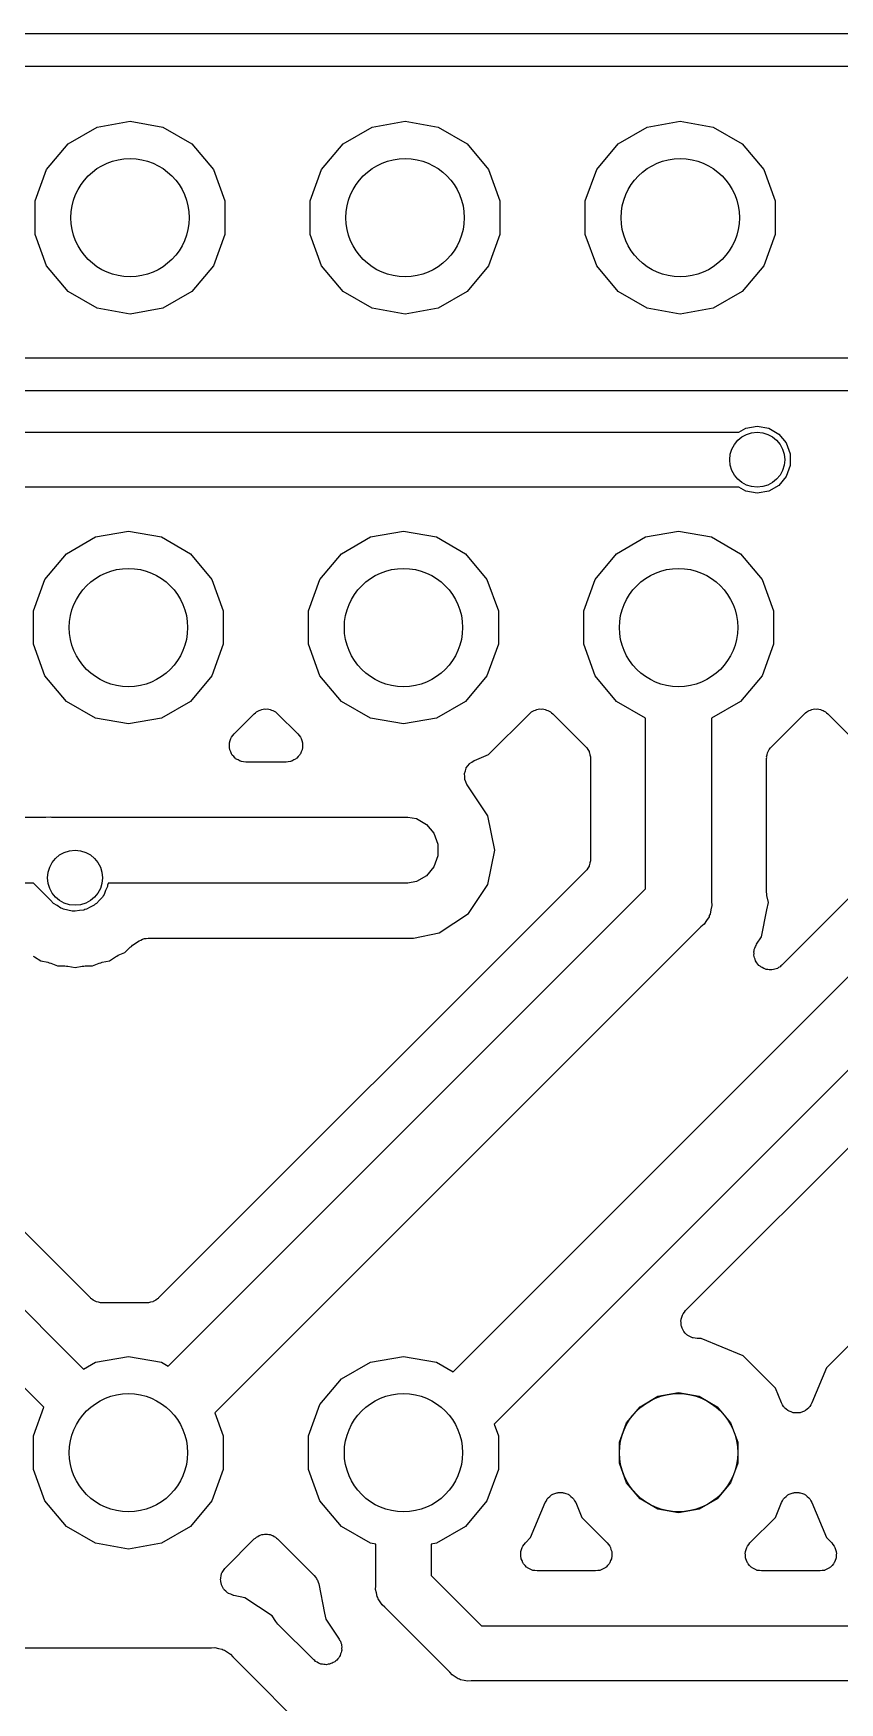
# Model space of a CAD drawing. Extents: x 24 to 196, y -189 to -31.
# Drawn here: x 178.05 to 185.5, y -48.64 to -33.22 of the extents above; entities that cross this region are included whole.
import ezdxf

# ---------------------------------------------------------------- set-up
doc = ezdxf.new("R2010")
doc.units = 0
doc.header["$MEASUREMENT"] = 0
doc.layers.add('BLACK', color=7, linetype='CONTINUOUS')

msp = doc.modelspace()

# ---------------------------------------------------------------- linework, layer by layer
at = {"layer": 'BLACK', "linetype": 'CONTINUOUS'}
for p, q in [((167.762, -33.2232), (192.449, -33.2232)), ((192.393, -33.528), (168.11, -33.528)), ((178.639, -34.0888), (178.943, -34.0352)), ((178.943, -34.0352), (179.247, -34.0888)), ((181.179, -34.0888), (181.483, -34.0352)), ((181.483, -34.0352), (181.787, -34.0888)), ((183.719, -34.0888), (184.023, -34.0352)), ((184.023, -34.0352), (184.327, -34.0888)), ((178.371, -34.2434), (178.639, -34.0888)), ((179.247, -34.0888), (179.515, -34.2434)), ((180.911, -34.2434), (181.179, -34.0888)), ((181.787, -34.0888), (182.055, -34.2434)), ((183.451, -34.2434), (183.719, -34.0888)), ((184.327, -34.0888), (184.595, -34.2434)), ((178.172, -34.4801), (178.371, -34.2434)), ((179.515, -34.2434), (179.714, -34.4801)), ((180.712, -34.4801), (180.911, -34.2434)), ((182.055, -34.2434), (182.254, -34.4801)), ((183.252, -34.4801), (183.451, -34.2434)), ((184.595, -34.2434), (184.794, -34.4801)), ((178.067, -34.7705), (178.172, -34.4801)), ((179.714, -34.4801), (179.819, -34.7705)), ((180.607, -34.7705), (180.712, -34.4801)), ((182.254, -34.4801), (182.359, -34.7705)), ((183.147, -34.7705), (183.252, -34.4801)), ((184.794, -34.4801), (184.899, -34.7705)), ((178.067, -35.0795), (178.067, -34.7705)), ((179.819, -34.7705), (179.819, -35.0795)), ((180.607, -35.0795), (180.607, -34.7705)), ((182.359, -34.7705), (182.359, -35.0795)), ((183.147, -35.0795), (183.147, -34.7705)), ((184.899, -34.7705), (184.899, -35.0795)), ((178.172, -35.3699), (178.067, -35.0795)), ((179.819, -35.0795), (179.714, -35.3699)), ((180.712, -35.3699), (180.607, -35.0795)), ((182.359, -35.0795), (182.254, -35.3699)), ((183.252, -35.3699), (183.147, -35.0795)), ((184.899, -35.0795), (184.794, -35.3699)), ((178.371, -35.6066), (178.172, -35.3699)), ((179.714, -35.3699), (179.515, -35.6066)), ((180.911, -35.6066), (180.712, -35.3699)), ((182.254, -35.3699), (182.055, -35.6066)), ((183.451, -35.6066), (183.252, -35.3699)), ((184.794, -35.3699), (184.595, -35.6066)), ((178.639, -35.7612), (178.371, -35.6066)), ((179.515, -35.6066), (179.247, -35.7612)), ((181.179, -35.7612), (180.911, -35.6066)), ((182.055, -35.6066), (181.787, -35.7612)), ((183.719, -35.7612), (183.451, -35.6066)), ((184.595, -35.6066), (184.327, -35.7612)), ((178.943, -35.8148), (178.639, -35.7612)), ((179.247, -35.7612), (178.943, -35.8148)), ((181.483, -35.8148), (181.179, -35.7612)), ((181.787, -35.7612), (181.483, -35.8148)), ((184.023, -35.8148), (183.719, -35.7612)), ((184.327, -35.7612), (184.023, -35.8148)), ((170.954, -36.2204), (192.246, -36.2204)), ((192.189, -36.5252), (170.606, -36.5252)), ((151.815, -36.9062), (184.565, -36.9062)), ((184.565, -36.9062), (184.628, -36.8694)), ((184.628, -36.8694), (184.734, -36.8507)), ((184.734, -36.8507), (184.84, -36.8694)), ((184.84, -36.8694), (184.933, -36.9231)), ((184.933, -36.9231), (185.002, -37.0055)), ((185.002, -37.0055), (185.039, -37.1065)), ((185.039, -37.1065), (185.039, -37.2139)), ((185.039, -37.2139), (185.002, -37.315)), ((184.565, -37.4142), (151.815, -37.4142)), ((184.628, -37.451), (184.565, -37.4142)), ((184.734, -37.4697), (184.628, -37.451)), ((184.84, -37.451), (184.734, -37.4697)), ((184.933, -37.3973), (184.84, -37.451)), ((185.002, -37.315), (184.933, -37.3973)), ((178.356, -38.0284), (178.624, -37.8738)), ((178.624, -37.8738), (178.928, -37.8202)), ((178.928, -37.8202), (179.232, -37.8738)), ((179.232, -37.8738), (179.5, -38.0284)), ((180.896, -38.0284), (181.164, -37.8738)), ((181.164, -37.8738), (181.468, -37.8202)), ((181.468, -37.8202), (181.772, -37.8738)), ((181.772, -37.8738), (182.04, -38.0284)), ((183.436, -38.0284), (183.704, -37.8738)), ((183.704, -37.8738), (184.008, -37.8202)), ((184.008, -37.8202), (184.312, -37.8738)), ((184.312, -37.8738), (184.58, -38.0284)), ((178.157, -38.2651), (178.356, -38.0284)), ((179.5, -38.0284), (179.699, -38.2651)), ((180.697, -38.2651), (180.896, -38.0284)), ((182.04, -38.0284), (182.239, -38.2651)), ((183.237, -38.2651), (183.436, -38.0284)), ((184.58, -38.0284), (184.779, -38.2651)), ((178.052, -38.5555), (178.157, -38.2651)), ((179.699, -38.2651), (179.804, -38.5555)), ((180.592, -38.5555), (180.697, -38.2651)), ((182.239, -38.2651), (182.344, -38.5555)), ((183.132, -38.5555), (183.237, -38.2651)), ((184.779, -38.2651), (184.884, -38.5555)), ((178.052, -38.8645), (178.052, -38.5555)), ((179.804, -38.5555), (179.804, -38.8645)), ((180.592, -38.8645), (180.592, -38.5555)), ((182.344, -38.5555), (182.344, -38.8645)), ((183.132, -38.8645), (183.132, -38.5555)), ((184.884, -38.5555), (184.884, -38.8645)), ((178.157, -39.1549), (178.052, -38.8645)), ((179.804, -38.8645), (179.699, -39.1549)), ((180.697, -39.1549), (180.592, -38.8645)), ((182.344, -38.8645), (182.239, -39.1549)), ((183.237, -39.1549), (183.132, -38.8645)), ((184.884, -38.8645), (184.779, -39.1549)), ((178.356, -39.3916), (178.157, -39.1549)), ((179.699, -39.1549), (179.5, -39.3916)), ((180.896, -39.3916), (180.697, -39.1549)), ((182.239, -39.1549), (182.04, -39.3916)), ((183.436, -39.3916), (183.237, -39.1549)), ((184.779, -39.1549), (184.58, -39.3916)), ((178.624, -39.5462), (178.356, -39.3916)), ((179.5, -39.3916), (179.232, -39.5462)), ((181.164, -39.5462), (180.896, -39.3916)), ((182.04, -39.3916), (181.772, -39.5462)), ((183.703, -39.5459), (183.436, -39.3916)), ((184.58, -39.3916), (184.313, -39.5459)), ((178.928, -39.5998), (178.624, -39.5462)), ((179.232, -39.5462), (178.928, -39.5998)), ((179.904, -39.692), (180.09, -39.5055)), ((180.09, -39.5055), (180.101, -39.4978)), ((180.101, -39.4978), (180.111, -39.4884)), ((180.111, -39.4884), (180.123, -39.4827)), ((180.123, -39.4827), (180.134, -39.4751)), ((180.134, -39.4751), (180.146, -39.4717)), ((180.146, -39.4717), (180.159, -39.466)), ((180.159, -39.466), (180.172, -39.4649)), ((180.172, -39.4649), (180.185, -39.4614)), ((180.185, -39.4614), (180.198, -39.4626)), ((180.198, -39.4626), (180.211, -39.4614)), ((180.211, -39.4614), (180.224, -39.4649)), ((180.224, -39.4649), (180.237, -39.466)), ((180.237, -39.466), (180.25, -39.4717)), ((180.25, -39.4717), (180.262, -39.4751)), ((180.262, -39.4751), (180.273, -39.4827)), ((180.273, -39.4827), (180.285, -39.4884)), ((180.285, -39.4884), (180.295, -39.4978)), ((180.295, -39.4978), (180.306, -39.5055)), ((180.306, -39.5055), (180.492, -39.692)), ((181.468, -39.5998), (181.164, -39.5462)), ((181.772, -39.5462), (181.468, -39.5998)), ((182.252, -39.8836), (182.63, -39.5055)), ((182.63, -39.5055), (182.641, -39.4978)), ((182.641, -39.4978), (182.651, -39.4884)), ((182.651, -39.4884), (182.663, -39.4827)), ((182.663, -39.4827), (182.674, -39.4751)), ((182.674, -39.4751), (182.686, -39.4717)), ((182.686, -39.4717), (182.699, -39.466)), ((182.699, -39.466), (182.712, -39.4649)), ((182.712, -39.4649), (182.725, -39.4614)), ((182.725, -39.4614), (182.738, -39.4626)), ((182.738, -39.4626), (182.751, -39.4614)), ((182.751, -39.4614), (182.764, -39.4649)), ((182.764, -39.4649), (182.777, -39.466)), ((182.777, -39.466), (182.79, -39.4717)), ((182.79, -39.4717), (182.802, -39.4751)), ((182.802, -39.4751), (182.813, -39.4827)), ((182.813, -39.4827), (182.825, -39.4884)), ((182.825, -39.4884), (182.835, -39.4978)), ((182.835, -39.4978), (182.846, -39.5055)), ((182.846, -39.5055), (183.151, -39.8103)), ((183.703, -41.1237), (183.703, -39.5459)), ((184.313, -39.5459), (184.313, -41.2367)), ((184.865, -39.8103), (185.17, -39.5055)), ((185.17, -39.5055), (185.181, -39.4978)), ((185.181, -39.4978), (185.191, -39.4884)), ((185.191, -39.4884), (185.203, -39.4827)), ((185.203, -39.4827), (185.214, -39.4751)), ((185.214, -39.4751), (185.226, -39.4717)), ((185.226, -39.4717), (185.239, -39.466)), ((185.239, -39.466), (185.252, -39.4649)), ((185.252, -39.4649), (185.265, -39.4614)), ((185.265, -39.4614), (185.278, -39.4626)), ((185.278, -39.4626), (185.291, -39.4614)), ((185.291, -39.4614), (185.304, -39.4649)), ((185.304, -39.4649), (185.317, -39.466)), ((185.317, -39.466), (185.33, -39.4717)), ((185.33, -39.4717), (185.342, -39.4751)), ((185.342, -39.4751), (185.353, -39.4827)), ((185.353, -39.4827), (185.365, -39.4884)), ((185.365, -39.4884), (185.375, -39.4978)), ((185.375, -39.4978), (185.386, -39.5055)), ((185.386, -39.5055), (185.691, -39.8103)), ((179.861, -39.7733), (179.868, -39.7546)), ((179.868, -39.7546), (179.873, -39.7354)), ((179.873, -39.7354), (179.877, -39.7299)), ((179.877, -39.7299), (179.879, -39.7236)), ((179.879, -39.7236), (179.892, -39.7083)), ((179.892, -39.7083), (179.904, -39.692)), ((180.492, -39.692), (180.504, -39.7083)), ((180.504, -39.7083), (180.517, -39.7236)), ((180.517, -39.7236), (180.519, -39.7299)), ((180.519, -39.7299), (180.523, -39.7354)), ((180.523, -39.7354), (180.528, -39.7546)), ((180.528, -39.7546), (180.535, -39.7733)), ((179.86, -39.7865), (179.861, -39.78)), ((179.861, -39.8063), (179.86, -39.7865)), ((179.861, -39.78), (179.861, -39.7733)), ((179.861, -39.8263), (179.861, -39.8063)), ((179.864, -39.8326), (179.861, -39.8263)), ((179.864, -39.8392), (179.864, -39.8326)), ((179.873, -39.8573), (179.864, -39.8392)), ((179.879, -39.876), (179.873, -39.8573)), ((179.884, -39.8811), (179.879, -39.876)), ((179.887, -39.8872), (179.884, -39.8811)), ((179.901, -39.9013), (179.887, -39.8872)), ((179.913, -39.9165), (179.901, -39.9013)), ((179.919, -39.9199), (179.913, -39.9165)), ((179.924, -39.9246), (179.919, -39.9199)), ((180.477, -39.9199), (180.472, -39.9246)), ((180.483, -39.9165), (180.477, -39.9199)), ((180.495, -39.9013), (180.483, -39.9165)), ((180.509, -39.8872), (180.495, -39.9013)), ((180.512, -39.8811), (180.509, -39.8872)), ((180.517, -39.876), (180.512, -39.8811)), ((180.523, -39.8573), (180.517, -39.876)), ((180.532, -39.8392), (180.523, -39.8573)), ((180.535, -39.8263), (180.532, -39.8326)), ((180.532, -39.8326), (180.532, -39.8392)), ((180.535, -39.7733), (180.535, -39.78)), ((180.535, -39.78), (180.536, -39.7865)), ((180.536, -39.7865), (180.535, -39.8063)), ((180.535, -39.8063), (180.535, -39.8263)), ((182.124, -39.9366), (182.252, -39.8836)), ((183.151, -39.8103), (183.154, -39.8158)), ((183.154, -39.8158), (183.16, -39.8201)), ((183.16, -39.8201), (183.17, -39.8373)), ((183.17, -39.8373), (183.181, -39.8536)), ((183.181, -39.8536), (183.183, -39.8601)), ((183.183, -39.8601), (183.186, -39.8659)), ((183.186, -39.8659), (183.189, -39.8855)), ((183.189, -39.8855), (183.195, -39.9047)), ((183.195, -39.9047), (183.194, -39.9114)), ((183.194, -39.9114), (183.195, -39.918)), ((183.195, -39.918), (183.195, -40.8502)), ((184.821, -39.9047), (184.827, -39.8855)), ((184.822, -39.9114), (184.821, -39.9047)), ((184.821, -39.918), (184.822, -39.9114)), ((184.821, -41.1549), (184.821, -39.918)), ((184.827, -39.8855), (184.83, -39.8659)), ((184.83, -39.8659), (184.833, -39.8601)), ((184.833, -39.8601), (184.835, -39.8536)), ((184.835, -39.8536), (184.846, -39.8373)), ((184.846, -39.8373), (184.856, -39.8201)), ((184.856, -39.8201), (184.862, -39.8158)), ((184.862, -39.8158), (184.865, -39.8103)), ((179.942, -39.9331), (179.924, -39.9246)), ((179.959, -39.943), (179.942, -39.9331)), ((179.966, -39.9442), (179.959, -39.943)), ((179.972, -39.947), (179.966, -39.9442)), ((179.992, -39.9487), (179.972, -39.947)), ((180.011, -39.9522), (179.992, -39.9487)), ((180.385, -39.9522), (180.011, -39.9522)), ((180.404, -39.9487), (180.385, -39.9522)), ((180.424, -39.947), (180.404, -39.9487)), ((180.43, -39.9442), (180.424, -39.947)), ((180.437, -39.943), (180.43, -39.9442)), ((180.454, -39.9331), (180.437, -39.943)), ((180.472, -39.9246), (180.454, -39.9331)), ((182.031, -40.0575), (182.039, -40.0338)), ((182.031, -40.0592), (182.031, -40.0575)), ((182.031, -40.0608), (182.031, -40.0592)), ((182.033, -40.0856), (182.031, -40.0608)), ((182.039, -40.0338), (182.046, -40.01)), ((182.046, -40.01), (182.047, -40.0086)), ((182.047, -40.007), (182.062, -39.9873)), ((182.047, -40.0086), (182.047, -40.007)), ((182.062, -39.9873), (182.077, -39.9673)), ((182.077, -39.9673), (182.078, -39.9664)), ((182.078, -39.9664), (182.079, -39.965)), ((182.079, -39.965), (182.1, -39.9517)), ((182.1, -39.9517), (182.121, -39.9379)), ((182.121, -39.9379), (182.123, -39.9375)), ((182.123, -39.9375), (182.124, -39.9366)), ((182.034, -40.1104), (182.033, -40.0856)), ((182.034, -40.1119), (182.034, -40.1104)), ((182.034, -40.1136), (182.034, -40.1119)), ((182.044, -40.1363), (182.034, -40.1136)), ((182.054, -40.1593), (182.044, -40.1363)), ((182.055, -40.1605), (182.054, -40.1593)), ((182.056, -40.1621), (182.055, -40.1605)), ((182.247, -40.4479), (182.056, -40.1621)), ((149.825, -40.4602), (178.166, -40.4602)), ((178.166, -40.4602), (178.206, -40.4567)), ((178.206, -40.4567), (178.219, -40.4602)), ((178.219, -40.4602), (181.508, -40.4602)), ((181.508, -40.4602), (181.587, -40.4742)), ((181.587, -40.4742), (181.68, -40.5279)), ((181.68, -40.5279), (181.749, -40.6102)), ((182.31, -40.765), (182.247, -40.4479)), ((181.749, -40.6102), (181.786, -40.7113)), ((181.786, -40.8187), (181.749, -40.9198)), ((181.786, -40.7113), (181.786, -40.8187)), ((182.247, -41.0821), (182.31, -40.765)), ((183.151, -40.958), (179.207, -44.9011)), ((181.68, -41.0021), (181.587, -41.0558)), ((181.749, -40.9198), (181.68, -41.0021)), ((183.154, -40.9525), (183.151, -40.958)), ((183.16, -40.9482), (183.154, -40.9525)), ((183.17, -40.9309), (183.16, -40.9482)), ((183.181, -40.9146), (183.17, -40.9309)), ((183.183, -40.9081), (183.181, -40.9146)), ((183.186, -40.9023), (183.183, -40.9081)), ((183.189, -40.8827), (183.186, -40.9023)), ((183.195, -40.8635), (183.189, -40.8827)), ((183.195, -40.8502), (183.194, -40.8568)), ((183.194, -40.8568), (183.195, -40.8635)), ((178.053, -41.0698), (149.937, -41.0698)), ((178.21, -41.2271), (178.053, -41.0698)), ((178.717, -41.1377), (178.703, -41.1758)), ((178.734, -41.1011), (178.717, -41.1377)), ((178.735, -41.0875), (178.734, -41.1011)), ((178.74, -41.0747), (178.735, -41.0875)), ((181.508, -41.0698), (178.74, -41.0698)), ((178.74, -41.0698), (178.74, -41.0747)), ((179.296, -45.5307), (183.703, -41.1237)), ((181.587, -41.0558), (181.508, -41.0698)), ((182.067, -41.351), (182.247, -41.0821)), ((184.823, -41.1697), (184.821, -41.1549)), ((185.691, -41.0996), (184.963, -41.8272)), ((178.236, -41.2581), (178.21, -41.2271)), ((178.271, -41.2783), (178.236, -41.2581)), ((178.304, -41.3015), (178.271, -41.2783)), ((178.317, -41.305), (178.304, -41.3015)), ((178.329, -41.3118), (178.317, -41.305)), ((178.576, -41.2916), (178.541, -41.3118)), ((178.613, -41.2745), (178.576, -41.2916)), ((178.622, -41.2649), (178.613, -41.2745)), ((178.634, -41.2581), (178.622, -41.2649)), ((178.66, -41.2271), (178.634, -41.2581)), ((178.689, -41.1985), (178.66, -41.2271)), ((178.694, -41.1862), (178.689, -41.1985)), ((178.703, -41.1758), (178.694, -41.1862)), ((181.926, -45.5826), (186.243, -41.2653)), ((184.316, -41.277), (184.306, -41.316)), ((184.313, -41.2367), (184.316, -41.277)), ((184.824, -41.1847), (184.823, -41.1697)), ((184.837, -41.25), (184.824, -41.1847)), ((184.824, -41.3153), (184.837, -41.25)), ((178.369, -41.3189), (178.329, -41.3118)), ((178.408, -41.3293), (178.369, -41.3189)), ((178.422, -41.3281), (178.408, -41.3293)), ((178.435, -41.3305), (178.422, -41.3281)), ((178.475, -41.3235), (178.435, -41.3305)), ((178.515, -41.32), (178.475, -41.3235)), ((178.527, -41.3142), (178.515, -41.32)), ((178.541, -41.3118), (178.527, -41.3142)), ((181.798, -41.5306), (182.067, -41.351)), ((184.245, -41.4489), (184.214, -41.4749)), ((184.265, -41.4139), (184.245, -41.4489)), ((184.289, -41.3808), (184.265, -41.4139)), ((184.292, -41.3676), (184.289, -41.3808)), ((184.299, -41.3559), (184.292, -41.3676)), ((184.306, -41.316), (184.299, -41.3559)), ((184.774, -41.5671), (184.824, -41.3153)), ((184.824, -41.3153), (184.824, -41.3153)), ((178.966, -41.644), (179.026, -41.6035)), ((179.026, -41.6035), (179.043, -41.5961)), ((179.043, -41.5961), (179.059, -41.587)), ((179.059, -41.587), (179.067, -41.5855)), ((179.067, -41.5855), (179.075, -41.5822)), ((179.075, -41.5822), (179.093, -41.581)), ((179.093, -41.581), (179.111, -41.5778)), ((179.111, -41.5778), (181.561, -41.5778)), ((184.214, -41.4749), (179.727, -45.9623)), ((181.561, -41.5778), (181.798, -41.5306)), ((186.754, -41.6165), (182.305, -46.0661)), ((184.728, -41.6348), (184.774, -41.5671)), ((178.049, -41.7436), (178.062, -41.7496)), ((178.062, -41.7496), (178.118, -41.7866)), ((178.752, -41.7866), (178.808, -41.7496)), ((178.808, -41.7496), (178.821, -41.7436)), ((178.821, -41.7436), (178.834, -41.7356)), ((178.834, -41.7356), (178.895, -41.7101)), ((178.895, -41.7101), (178.943, -41.663)), ((178.943, -41.663), (178.955, -41.6544)), ((178.955, -41.6544), (178.966, -41.644)), ((184.703, -41.7061), (184.706, -41.6949)), ((184.705, -41.7211), (184.703, -41.7061)), ((184.704, -41.736), (184.705, -41.7211)), ((184.707, -41.7472), (184.704, -41.736)), ((184.706, -41.6949), (184.707, -41.6832)), ((184.707, -41.6832), (184.713, -41.6695)), ((184.708, -41.7589), (184.707, -41.7472)), ((184.714, -41.7724), (184.708, -41.7589)), ((184.713, -41.6695), (184.717, -41.655)), ((184.718, -41.7868), (184.714, -41.7724)), ((184.717, -41.655), (184.724, -41.6455)), ((184.724, -41.6455), (184.728, -41.6348)), ((178.118, -41.7866), (178.183, -41.7996)), ((178.183, -41.7996), (178.197, -41.8051)), ((178.197, -41.8051), (178.212, -41.8083)), ((178.212, -41.8083), (178.273, -41.8338)), ((178.273, -41.8338), (178.34, -41.8338)), ((178.34, -41.8338), (178.355, -41.8364)), ((178.355, -41.8364), (178.37, -41.8367)), ((178.37, -41.8367), (178.435, -41.8497)), ((178.435, -41.8497), (178.5, -41.8367)), ((178.5, -41.8367), (178.515, -41.8364)), ((178.515, -41.8364), (178.53, -41.8338)), ((178.53, -41.8338), (178.597, -41.8338)), ((178.597, -41.8338), (178.658, -41.8083)), ((178.658, -41.8083), (178.673, -41.8051)), ((178.673, -41.8051), (178.687, -41.7996)), ((178.687, -41.7996), (178.752, -41.7866)), ((184.725, -41.7963), (184.718, -41.7868)), ((184.73, -41.8068), (184.725, -41.7963)), ((184.741, -41.8174), (184.73, -41.8068)), ((184.75, -41.8295), (184.741, -41.8174)), ((184.76, -41.836), (184.75, -41.8295)), ((184.768, -41.8443), (184.76, -41.836)), ((184.781, -41.8506), (184.768, -41.8443)), ((184.794, -41.8589), (184.781, -41.8506)), ((184.805, -41.8617), (184.794, -41.8589)), ((184.816, -41.8666), (184.805, -41.8617)), ((184.831, -41.8679), (184.816, -41.8666)), ((184.845, -41.8715), (184.831, -41.8679)), ((184.857, -41.8702), (184.845, -41.8715)), ((184.868, -41.8712), (184.857, -41.8702)), ((184.883, -41.8674), (184.868, -41.8712)), ((184.898, -41.8657), (184.883, -41.8674)), ((184.908, -41.8606), (184.898, -41.8657)), ((184.92, -41.8575), (184.908, -41.8606)), ((184.932, -41.849), (184.92, -41.8575)), ((184.945, -41.8423), (184.932, -41.849)), ((184.953, -41.8339), (184.945, -41.8423)), ((184.963, -41.8272), (184.953, -41.8339)), ((184.073, -45.0157), (187.056, -42.0336)), ((178.577, -44.9011), (177.2, -43.524)), ((176.717, -43.7602), (178.514, -45.557)), ((178.148, -45.9097), (176.359, -44.1198)), ((178.582, -44.9049), (178.577, -44.9011)), ((178.586, -44.91), (178.582, -44.9049)), ((178.604, -44.92), (178.586, -44.91)), ((178.62, -44.9314), (178.604, -44.92)), ((178.627, -44.9332), (178.62, -44.9314)), ((178.632, -44.9365), (178.627, -44.9332)), ((178.652, -44.94), (178.632, -44.9365)), ((178.671, -44.9451), (178.652, -44.94)), ((178.678, -44.9445), (178.671, -44.9451)), ((178.684, -44.9457), (178.678, -44.9445)), ((179.1, -44.9457), (178.684, -44.9457)), ((179.106, -44.9445), (179.1, -44.9457)), ((179.113, -44.9451), (179.106, -44.9445)), ((179.132, -44.94), (179.113, -44.9451)), ((179.152, -44.9365), (179.132, -44.94)), ((179.158, -44.9332), (179.152, -44.9365)), ((179.164, -44.9314), (179.158, -44.9332)), ((179.18, -44.92), (179.164, -44.9314)), ((179.198, -44.91), (179.18, -44.92)), ((179.202, -44.9049), (179.198, -44.91)), ((179.207, -44.9011), (179.202, -44.9049)), ((184.029, -45.1102), (184.031, -45.1037)), ((184.031, -45.13), (184.029, -45.1102)), ((184.031, -45.097), (184.038, -45.0783)), ((184.031, -45.1037), (184.031, -45.097)), ((184.031, -45.15), (184.031, -45.13)), ((184.033, -45.1563), (184.031, -45.15)), ((184.034, -45.1629), (184.033, -45.1563)), ((184.042, -45.181), (184.034, -45.1629)), ((184.038, -45.0783), (184.043, -45.0591)), ((184.043, -45.0591), (184.047, -45.0536)), ((184.047, -45.0536), (184.049, -45.0473)), ((184.049, -45.0473), (184.062, -45.032)), ((184.062, -45.032), (184.073, -45.0157)), ((185.764, -45.1564), (185.374, -45.5459)), ((184.049, -45.1997), (184.042, -45.181)), ((184.053, -45.2048), (184.049, -45.1997)), ((184.056, -45.2109), (184.053, -45.2048)), ((184.07, -45.225), (184.056, -45.2109)), ((184.083, -45.2402), (184.07, -45.225)), ((184.089, -45.2436), (184.083, -45.2402)), ((184.094, -45.2483), (184.089, -45.2436)), ((184.112, -45.2568), (184.094, -45.2483)), ((184.129, -45.2667), (184.112, -45.2568)), ((184.136, -45.2679), (184.129, -45.2667)), ((184.142, -45.2707), (184.136, -45.2679)), ((184.161, -45.2724), (184.142, -45.2707)), ((184.181, -45.2759), (184.161, -45.2724)), ((184.218, -45.2759), (184.181, -45.2759)), ((184.605, -45.4364), (184.218, -45.2759)), ((178.624, -45.4938), (178.928, -45.4402)), ((178.928, -45.4402), (179.232, -45.4938)), ((181.164, -45.4938), (181.468, -45.4402)), ((181.468, -45.4402), (181.772, -45.4938)), ((184.902, -45.7329), (184.605, -45.4364)), ((178.514, -45.557), (178.624, -45.4938)), ((179.232, -45.4938), (179.296, -45.5307)), ((180.896, -45.6484), (181.164, -45.4938)), ((181.772, -45.4938), (181.926, -45.5826)), ((185.374, -45.5459), (185.24, -45.8702)), ((180.697, -45.8851), (180.896, -45.6484)), ((183.818, -45.8089), (184.008, -45.7755)), ((184.008, -45.7755), (184.198, -45.8089)), ((184.958, -45.8702), (184.902, -45.7329)), ((178.052, -46.1755), (178.148, -45.9097)), ((180.592, -46.1755), (180.697, -45.8851)), ((183.528, -46.0527), (183.652, -45.9052)), ((183.652, -45.9052), (183.818, -45.8089)), ((184.198, -45.8089), (184.364, -45.9052)), ((184.364, -45.9052), (184.488, -46.0527)), ((184.969, -45.887), (184.958, -45.8702)), ((184.978, -45.9047), (184.969, -45.887)), ((184.983, -45.9092), (184.978, -45.9047)), ((184.987, -45.9148), (184.983, -45.9092)), ((185.003, -45.927), (184.987, -45.9148)), ((185.017, -45.9404), (185.003, -45.927)), ((185.196, -45.927), (185.181, -45.9404)), ((185.212, -45.9148), (185.196, -45.927)), ((185.215, -45.9092), (185.212, -45.9148)), ((185.22, -45.9047), (185.215, -45.9092)), ((185.229, -45.887), (185.22, -45.9047)), ((185.24, -45.8702), (185.229, -45.887)), ((179.727, -45.9623), (179.804, -46.1755)), ((182.305, -46.0661), (182.344, -46.1755)), ((183.462, -46.2337), (183.528, -46.0527)), ((184.488, -46.0527), (184.554, -46.2337)), ((185.024, -45.943), (185.017, -45.9404)), ((185.029, -45.9471), (185.024, -45.943)), ((185.048, -45.9531), (185.029, -45.9471)), ((185.066, -45.9607), (185.048, -45.9531)), ((185.073, -45.961), (185.066, -45.9607)), ((185.079, -45.963), (185.073, -45.961)), ((185.099, -45.9621), (185.079, -45.963)), ((185.119, -45.963), (185.099, -45.9621)), ((185.126, -45.961), (185.119, -45.963)), ((185.132, -45.9607), (185.126, -45.961)), ((185.151, -45.9531), (185.132, -45.9607)), ((185.17, -45.9471), (185.151, -45.9531)), ((185.175, -45.943), (185.17, -45.9471)), ((185.181, -45.9404), (185.175, -45.943)), ((178.052, -46.4845), (178.052, -46.1755)), ((179.804, -46.1755), (179.804, -46.4845)), ((180.592, -46.4845), (180.592, -46.1755)), ((182.344, -46.1755), (182.344, -46.4845)), ((183.462, -46.4263), (183.462, -46.2337)), ((184.554, -46.2337), (184.554, -46.4263)), ((178.157, -46.7749), (178.052, -46.4845)), ((179.804, -46.4845), (179.699, -46.7749)), ((180.697, -46.7749), (180.592, -46.4845)), ((182.344, -46.4845), (182.239, -46.7749)), ((183.528, -46.6073), (183.462, -46.4263)), ((184.554, -46.4263), (184.488, -46.6073)), ((182.865, -46.7069), (182.884, -46.6993)), ((182.884, -46.6993), (182.89, -46.699)), ((182.89, -46.699), (182.897, -46.697)), ((182.897, -46.697), (182.917, -46.6979)), ((182.917, -46.6979), (182.937, -46.697)), ((182.937, -46.697), (182.943, -46.699)), ((182.943, -46.699), (182.95, -46.6993)), ((182.95, -46.6993), (182.968, -46.7069)), ((183.652, -46.7548), (183.528, -46.6073)), ((184.488, -46.6073), (184.364, -46.7548)), ((185.048, -46.7069), (185.066, -46.6993)), ((185.066, -46.6993), (185.073, -46.699)), ((185.073, -46.699), (185.079, -46.697)), ((185.079, -46.697), (185.099, -46.6979)), ((185.099, -46.6979), (185.119, -46.697)), ((185.119, -46.697), (185.126, -46.699)), ((185.126, -46.699), (185.132, -46.6993)), ((185.132, -46.6993), (185.151, -46.7069)), ((178.356, -47.0116), (178.157, -46.7749)), ((179.699, -46.7749), (179.5, -47.0116)), ((180.896, -47.0116), (180.697, -46.7749)), ((182.239, -46.7749), (182.04, -47.0116)), ((182.642, -47.1141), (182.776, -46.7898)), ((182.776, -46.7898), (182.787, -46.773)), ((182.787, -46.773), (182.796, -46.7553)), ((182.796, -46.7553), (182.801, -46.7508)), ((182.801, -46.7508), (182.804, -46.7452)), ((182.804, -46.7452), (182.82, -46.733)), ((182.82, -46.733), (182.835, -46.7196)), ((182.835, -46.7196), (182.841, -46.717)), ((182.841, -46.717), (182.846, -46.7129)), ((182.846, -46.7129), (182.865, -46.7069)), ((182.968, -46.7069), (182.987, -46.7129)), ((182.987, -46.7129), (182.992, -46.717)), ((182.992, -46.717), (182.999, -46.7196)), ((182.999, -46.7196), (183.013, -46.733)), ((183.013, -46.733), (183.029, -46.7452)), ((183.029, -46.7452), (183.033, -46.7508)), ((183.033, -46.7508), (183.038, -46.7553)), ((183.038, -46.7553), (183.047, -46.773)), ((183.047, -46.773), (183.058, -46.7898)), ((183.058, -46.7898), (183.114, -46.9271)), ((183.818, -46.8511), (183.652, -46.7548)), ((184.008, -46.8845), (183.818, -46.8511)), ((184.198, -46.8511), (184.008, -46.8845)), ((184.364, -46.7548), (184.198, -46.8511)), ((184.902, -46.9271), (184.958, -46.7898)), ((184.958, -46.7898), (184.969, -46.773)), ((184.969, -46.773), (184.978, -46.7553)), ((184.978, -46.7553), (184.983, -46.7508)), ((184.983, -46.7508), (184.987, -46.7452)), ((184.987, -46.7452), (185.003, -46.733)), ((185.003, -46.733), (185.017, -46.7196)), ((185.017, -46.7196), (185.024, -46.717)), ((185.024, -46.717), (185.029, -46.7129)), ((185.029, -46.7129), (185.048, -46.7069)), ((185.151, -46.7069), (185.17, -46.7129)), ((185.17, -46.7129), (185.175, -46.717)), ((185.175, -46.717), (185.181, -46.7196)), ((185.181, -46.7196), (185.196, -46.733)), ((185.196, -46.733), (185.212, -46.7452)), ((185.212, -46.7452), (185.215, -46.7508)), ((185.215, -46.7508), (185.22, -46.7553)), ((185.22, -46.7553), (185.229, -46.773)), ((185.229, -46.773), (185.24, -46.7898)), ((185.24, -46.7898), (185.374, -47.1141)), ((178.624, -47.1662), (178.356, -47.0116)), ((179.5, -47.0116), (179.232, -47.1662)), ((181.164, -47.1662), (180.896, -47.0116)), ((182.04, -47.0116), (181.772, -47.1662)), ((183.114, -46.9271), (183.349, -47.1616)), ((184.667, -47.1616), (184.902, -46.9271)), ((178.928, -47.2198), (178.624, -47.1662)), ((179.232, -47.1662), (178.928, -47.2198)), ((179.824, -47.392), (180.09, -47.1255)), ((180.09, -47.1255), (180.101, -47.1178)), ((180.101, -47.1178), (180.111, -47.1084)), ((180.111, -47.1084), (180.123, -47.1027)), ((180.123, -47.1027), (180.134, -47.0951)), ((180.134, -47.0951), (180.146, -47.0917)), ((180.146, -47.0917), (180.159, -47.086)), ((180.159, -47.086), (180.172, -47.0849)), ((180.172, -47.0849), (180.185, -47.0814)), ((180.185, -47.0814), (180.198, -47.0826)), ((180.198, -47.0826), (180.211, -47.0814)), ((180.211, -47.0814), (180.224, -47.0849)), ((180.224, -47.0849), (180.237, -47.086)), ((180.237, -47.086), (180.25, -47.0917)), ((180.25, -47.0917), (180.262, -47.0951)), ((180.262, -47.0951), (180.273, -47.1027)), ((180.273, -47.1027), (180.285, -47.1084)), ((180.285, -47.1084), (180.295, -47.1178)), ((180.295, -47.1178), (180.306, -47.1255)), ((180.306, -47.1255), (180.644, -47.4636)), ((181.214, -47.175), (181.164, -47.1662)), ((181.772, -47.1662), (181.722, -47.175)), ((182.583, -47.1779), (182.594, -47.1616)), ((182.594, -47.1616), (182.642, -47.1141)), ((183.349, -47.1616), (183.36, -47.1779)), ((184.656, -47.1779), (184.667, -47.1616)), ((185.374, -47.1141), (185.422, -47.1616)), ((185.422, -47.1616), (185.433, -47.1779)), ((181.214, -47.5582), (181.214, -47.175)), ((181.722, -47.175), (181.722, -47.4641)), ((182.55, -47.2561), (182.552, -47.2496)), ((182.552, -47.2759), (182.55, -47.2561)), ((182.552, -47.2429), (182.559, -47.2242)), ((182.552, -47.2496), (182.552, -47.2429)), ((182.552, -47.2959), (182.552, -47.2759)), ((182.554, -47.3022), (182.552, -47.2959)), ((182.555, -47.3088), (182.554, -47.3022)), ((182.563, -47.3269), (182.555, -47.3088)), ((182.559, -47.2242), (182.564, -47.205)), ((182.564, -47.205), (182.568, -47.1995)), ((182.568, -47.1995), (182.57, -47.1932)), ((182.57, -47.1932), (182.583, -47.1779)), ((183.36, -47.1779), (183.373, -47.1932)), ((183.373, -47.1932), (183.375, -47.1995)), ((183.375, -47.1995), (183.379, -47.205)), ((183.379, -47.205), (183.384, -47.2242)), ((183.388, -47.3088), (183.38, -47.3269)), ((183.384, -47.2242), (183.391, -47.2429)), ((183.389, -47.3022), (183.388, -47.3088)), ((183.391, -47.2959), (183.389, -47.3022)), ((183.391, -47.2429), (183.391, -47.2496)), ((183.391, -47.2496), (183.393, -47.2561)), ((183.393, -47.2561), (183.391, -47.2759)), ((183.391, -47.2759), (183.391, -47.2959)), ((184.623, -47.2561), (184.625, -47.2496)), ((184.625, -47.2759), (184.623, -47.2561)), ((184.625, -47.2429), (184.632, -47.2242)), ((184.625, -47.2496), (184.625, -47.2429)), ((184.625, -47.2959), (184.625, -47.2759)), ((184.627, -47.3022), (184.625, -47.2959)), ((184.628, -47.3088), (184.627, -47.3022)), ((184.636, -47.3269), (184.628, -47.3088)), ((184.632, -47.2242), (184.637, -47.205)), ((184.637, -47.205), (184.641, -47.1995)), ((184.641, -47.1995), (184.643, -47.1932)), ((184.643, -47.1932), (184.656, -47.1779)), ((185.433, -47.1779), (185.446, -47.1932)), ((185.446, -47.1932), (185.448, -47.1995)), ((185.448, -47.1995), (185.452, -47.205)), ((185.452, -47.205), (185.457, -47.2242)), ((185.461, -47.3088), (185.453, -47.3269)), ((185.457, -47.2242), (185.464, -47.2429)), ((185.462, -47.3022), (185.461, -47.3088)), ((185.464, -47.2959), (185.462, -47.3022)), ((185.464, -47.2429), (185.464, -47.2496)), ((185.464, -47.2496), (185.466, -47.2561)), ((185.466, -47.2561), (185.464, -47.2759)), ((185.464, -47.2759), (185.464, -47.2959)), ((179.78, -47.4865), (179.785, -47.4656)), ((179.785, -47.4656), (179.789, -47.4445)), ((179.789, -47.4445), (179.792, -47.4402)), ((179.792, -47.4402), (179.793, -47.4353)), ((179.793, -47.4353), (179.806, -47.4177)), ((179.806, -47.4177), (179.817, -47.3993)), ((179.817, -47.3993), (179.821, -47.3961)), ((179.821, -47.3961), (179.824, -47.392)), ((180.644, -47.4636), (180.654, -47.4785)), ((181.722, -47.4641), (182.188, -47.9298)), ((182.57, -47.3456), (182.563, -47.3269)), ((182.574, -47.3507), (182.57, -47.3456)), ((182.577, -47.3568), (182.574, -47.3507)), ((182.591, -47.3709), (182.577, -47.3568)), ((182.604, -47.3861), (182.591, -47.3709)), ((182.61, -47.3895), (182.604, -47.3861)), ((182.614, -47.3942), (182.61, -47.3895)), ((182.632, -47.4027), (182.614, -47.3942)), ((182.65, -47.4126), (182.632, -47.4027)), ((182.656, -47.4138), (182.65, -47.4126)), ((182.662, -47.4166), (182.656, -47.4138)), ((182.682, -47.4183), (182.662, -47.4166)), ((182.702, -47.4218), (182.682, -47.4183)), ((183.241, -47.4218), (182.702, -47.4218)), ((183.261, -47.4183), (183.241, -47.4218)), ((183.281, -47.4166), (183.261, -47.4183)), ((183.287, -47.4138), (183.281, -47.4166)), ((183.293, -47.4126), (183.287, -47.4138)), ((183.311, -47.4027), (183.293, -47.4126)), ((183.329, -47.3942), (183.311, -47.4027)), ((183.333, -47.3895), (183.329, -47.3942)), ((183.339, -47.3861), (183.333, -47.3895)), ((183.352, -47.3709), (183.339, -47.3861)), ((183.366, -47.3568), (183.352, -47.3709)), ((183.369, -47.3507), (183.366, -47.3568)), ((183.373, -47.3456), (183.369, -47.3507)), ((183.38, -47.3269), (183.373, -47.3456)), ((184.643, -47.3456), (184.636, -47.3269)), ((184.647, -47.3507), (184.643, -47.3456)), ((184.65, -47.3568), (184.647, -47.3507)), ((184.664, -47.3709), (184.65, -47.3568)), ((184.677, -47.3861), (184.664, -47.3709)), ((184.683, -47.3895), (184.677, -47.3861)), ((184.687, -47.3942), (184.683, -47.3895)), ((184.705, -47.4027), (184.687, -47.3942)), ((184.723, -47.4126), (184.705, -47.4027)), ((184.729, -47.4138), (184.723, -47.4126)), ((184.735, -47.4166), (184.729, -47.4138)), ((184.755, -47.4183), (184.735, -47.4166)), ((184.775, -47.4218), (184.755, -47.4183)), ((185.314, -47.4218), (184.775, -47.4218)), ((185.334, -47.4183), (185.314, -47.4218)), ((185.354, -47.4166), (185.334, -47.4183)), ((185.36, -47.4138), (185.354, -47.4166)), ((185.366, -47.4126), (185.36, -47.4138)), ((185.384, -47.4027), (185.366, -47.4126)), ((185.402, -47.3942), (185.384, -47.4027)), ((185.406, -47.3895), (185.402, -47.3942)), ((185.412, -47.3861), (185.406, -47.3895)), ((185.425, -47.3709), (185.412, -47.3861)), ((185.439, -47.3568), (185.425, -47.3709)), ((185.442, -47.3507), (185.439, -47.3568)), ((185.446, -47.3456), (185.442, -47.3507)), ((185.453, -47.3269), (185.446, -47.3456)), ((179.779, -47.4964), (179.78, -47.4915)), ((179.782, -47.5177), (179.779, -47.4964)), ((179.78, -47.4915), (179.78, -47.4865)), ((179.784, -47.5392), (179.782, -47.5177)), ((179.786, -47.5437), (179.784, -47.5392)), ((179.787, -47.5487), (179.786, -47.5437)), ((179.798, -47.5676), (179.787, -47.5487)), ((179.807, -47.5872), (179.798, -47.5676)), ((179.81, -47.5907), (179.807, -47.5872)), ((179.813, -47.5951), (179.81, -47.5907)), ((179.829, -47.6093), (179.813, -47.5951)), ((179.844, -47.6246), (179.829, -47.6093)), ((179.849, -47.6267), (179.844, -47.6246)), ((179.852, -47.63), (179.849, -47.6267)), ((179.873, -47.6378), (179.852, -47.63)), ((180.654, -47.4785), (180.666, -47.4923)), ((180.666, -47.4923), (180.669, -47.5001)), ((180.669, -47.5001), (180.674, -47.5069)), ((180.674, -47.5069), (180.679, -47.5246)), ((180.679, -47.5246), (180.686, -47.5416)), ((180.686, -47.5416), (180.739, -47.8115)), ((181.211, -47.5918), (181.214, -47.5582)), ((181.22, -47.6243), (181.211, -47.5918)), ((181.226, -47.6575), (181.22, -47.6243)), ((179.892, -47.6469), (179.873, -47.6378)), ((179.897, -47.6474), (179.892, -47.6469)), ((179.902, -47.6492), (179.897, -47.6474)), ((180.002, -47.6692), (179.902, -47.6492)), ((180.254, -47.8376), (180.002, -47.6692)), ((181.231, -47.6673), (181.226, -47.6575)), ((181.234, -47.6783), (181.231, -47.6673)), ((181.254, -47.7059), (181.234, -47.6783)), ((181.27, -47.7351), (181.254, -47.7059)), ((181.296, -47.7567), (181.27, -47.7351)), ((181.895, -48.3556), (181.296, -47.7567)), ((180.289, -47.8888), (180.254, -47.8376)), ((180.299, -47.8996), (180.289, -47.8888)), ((180.308, -47.9119), (180.299, -47.8996)), ((180.639, -48.2431), (180.308, -47.9119)), ((180.739, -47.8115), (180.75, -47.8666)), ((180.75, -47.8666), (180.873, -48.0507)), ((182.188, -47.9298), (188.101, -47.9298)), ((180.873, -48.0507), (180.878, -48.0614)), ((180.878, -48.0614), (180.885, -48.0709)), ((180.885, -48.0709), (180.888, -48.0854)), ((180.888, -48.0854), (180.895, -48.0991)), ((155.934, -48.133), (179.694, -48.133)), ((179.694, -48.133), (179.727, -48.1301)), ((179.727, -48.1301), (179.76, -48.1388)), ((179.76, -48.1388), (179.793, -48.1446)), ((179.793, -48.1446), (179.803, -48.1503)), ((179.803, -48.1503), (179.814, -48.1532)), ((179.814, -48.1532), (179.842, -48.1726)), ((179.842, -48.1726), (179.871, -48.1894)), ((179.871, -48.1894), (179.892, -48.2152)), ((179.892, -48.2152), (181.069, -49.392)), ((180.648, -48.2498), (180.639, -48.2431)), ((180.852, -48.2454), (180.842, -48.2519)), ((180.861, -48.2333), (180.852, -48.2454)), ((180.871, -48.2227), (180.861, -48.2333)), ((180.876, -48.2122), (180.871, -48.2227)), ((180.883, -48.2027), (180.876, -48.2122)), ((180.887, -48.1884), (180.883, -48.2027)), ((180.894, -48.1748), (180.887, -48.1884)), ((180.895, -48.1631), (180.894, -48.1748)), ((180.895, -48.0991), (180.895, -48.1108)), ((180.895, -48.1108), (180.898, -48.122)), ((180.898, -48.1519), (180.895, -48.1631)), ((180.898, -48.122), (180.897, -48.137)), ((180.897, -48.137), (180.898, -48.1519)), ((180.656, -48.2582), (180.648, -48.2498)), ((180.67, -48.2649), (180.656, -48.2582)), ((180.682, -48.2735), (180.67, -48.2649)), ((180.693, -48.2765), (180.682, -48.2735)), ((180.704, -48.2816), (180.693, -48.2765)), ((180.719, -48.2833), (180.704, -48.2816)), ((180.733, -48.2872), (180.719, -48.2833)), ((180.745, -48.2861), (180.733, -48.2872)), ((180.756, -48.2874), (180.745, -48.2861)), ((180.771, -48.2838), (180.756, -48.2874)), ((180.786, -48.2825), (180.771, -48.2838)), ((180.797, -48.2776), (180.786, -48.2825)), ((180.808, -48.2748), (180.797, -48.2776)), ((180.82, -48.2665), (180.808, -48.2748)), ((180.834, -48.2602), (180.82, -48.2665)), ((180.842, -48.2519), (180.834, -48.2602)), ((181.917, -48.3814), (181.895, -48.3556)), ((181.946, -48.3982), (181.917, -48.3814)), ((181.974, -48.4176), (181.946, -48.3982)), ((181.984, -48.4205), (181.974, -48.4176)), ((181.994, -48.4262), (181.984, -48.4205)), ((182.028, -48.432), (181.994, -48.4262)), ((182.06, -48.4407), (182.028, -48.432)), ((182.094, -48.4378), (182.06, -48.4407)), ((188.007, -48.4378), (182.094, -48.4378))]:
    msp.add_line(p, q, dxfattribs=at)
at = {"layer": 'BLACK'}
for centre, radius in [((178.943, -34.925), 0.5461), ((181.483, -34.925), 0.5461), ((184.023, -34.925), 0.5461), ((184.734, -37.1602), 0.254), ((178.928, -38.71), 0.5461), ((181.468, -38.71), 0.5461), ((184.008, -38.71), 0.5461), ((178.435, -41.021), 0.254), ((178.928, -46.33), 0.5461), ((181.468, -46.33), 0.5461), ((184.008, -46.33), 0.5461)]:
    msp.add_circle(centre, radius, dxfattribs=at)

doc.saveas('drawing.dxf')
